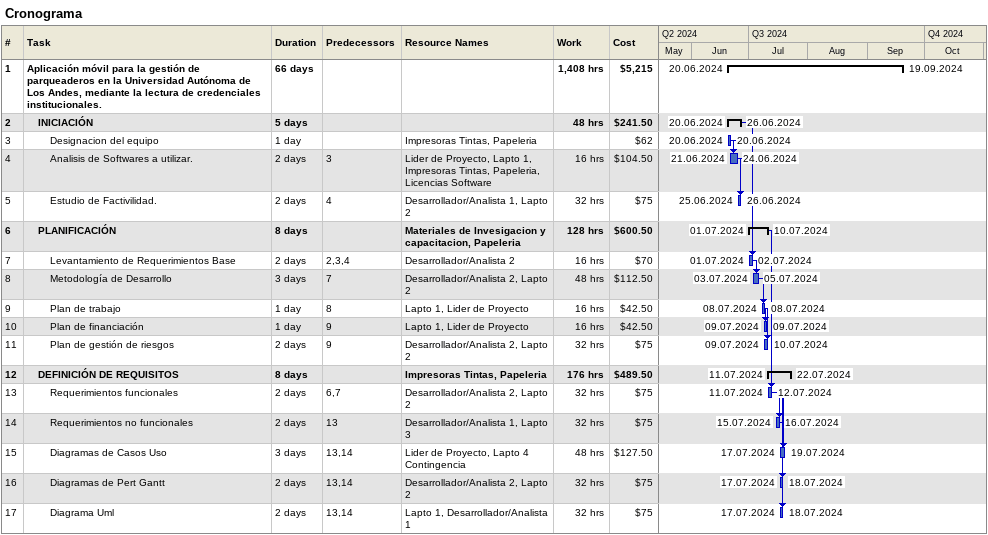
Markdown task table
Cronograma

| ID | Level | Task | Duration | Start | Finish | Predecessors | Resources | Work (h) | Cost ($) |
|---|---|---|---|---|---|---|---|---|---|
| 1 | 1 | **Aplicación móvil para la gestión de parqueaderos en la Universidad Autónoma de Los Andes, mediante la lectura de credenciales institucionales.** | 66d | 2024-06-20 | 2024-09-19 |  |  | 1408 | 5215 |
| 2 | 2 | **INICIACIÓN** | 5d | 2024-06-20 | 2024-06-26 |  |  | 48 | 241.50 |
| 3 | 3 | Designacion del equipo | 1d | 2024-06-20 | 2024-06-20 |  | Impresoras Tintas, Papeleria |  | 62 |
| 4 | 3 | Analisis de Softwares a utilizar. | 2d | 2024-06-21 | 2024-06-24 | 3 | Lider de Proyecto, Lapto 1, Impresoras Tintas, Papeleria, Licencias Software | 16 | 104.50 |
| 5 | 3 | Estudio de Factivilidad. | 2d | 2024-06-25 | 2024-06-26 | 4 | Desarrollador/Analista 1, Lapto 2 | 32 | 75 |
| 6 | 2 | **PLANIFICACIÓN** | 8d | 2024-07-01 | 2024-07-10 |  | Materiales de Invesigacion y capacitacion, Papeleria | 128 | 600.50 |
| 7 | 3 | Levantamiento de Requerimientos Base | 2d | 2024-07-01 | 2024-07-02 | 2, 3, 4 | Desarrollador/Analista 2 | 16 | 70 |
| 8 | 3 | Metodología de Desarrollo | 3d | 2024-07-03 | 2024-07-05 | 7 | Desarrollador/Analista 2, Lapto 2 | 48 | 112.50 |
| 9 | 3 | Plan de trabajo | 1d | 2024-07-08 | 2024-07-08 | 8 | Lapto 1, Lider de Proyecto | 16 | 42.50 |
| 10 | 3 | Plan de financiación | 1d | 2024-07-09 | 2024-07-09 | 9 | Lapto 1, Lider de Proyecto | 16 | 42.50 |
| 11 | 3 | Plan de gestión de riesgos | 2d | 2024-07-09 | 2024-07-10 | 9 | Desarrollador/Analista 2, Lapto 2 | 32 | 75 |
| 12 | 2 | **DEFINICIÓN DE REQUISITOS** | 8d | 2024-07-11 | 2024-07-22 |  | Impresoras Tintas, Papeleria | 176 | 489.50 |
| 13 | 3 | Requerimientos funcionales | 2d | 2024-07-11 | 2024-07-12 | 6, 7 | Desarrollador/Analista 2, Lapto 2 | 32 | 75 |
| 14 | 3 | Requerimientos no funcionales | 2d | 2024-07-15 | 2024-07-16 | 13 | Desarrollador/Analista 1, Lapto 3 | 32 | 75 |
| 15 | 3 | Diagramas de Casos Uso | 3d | 2024-07-17 | 2024-07-19 | 13, 14 | Lider de Proyecto, Lapto 4 Contingencia | 48 | 127.50 |
| 16 | 3 | Diagramas de Pert Gantt | 2d | 2024-07-17 | 2024-07-18 | 13, 14 | Desarrollador/Analista 2, Lapto 2 | 32 | 75 |
| 17 | 3 | Diagrama Uml | 2d | 2024-07-17 | 2024-07-18 | 13, 14 | Lapto 1, Desarrollador/Analista 1 | 32 | 75 |
